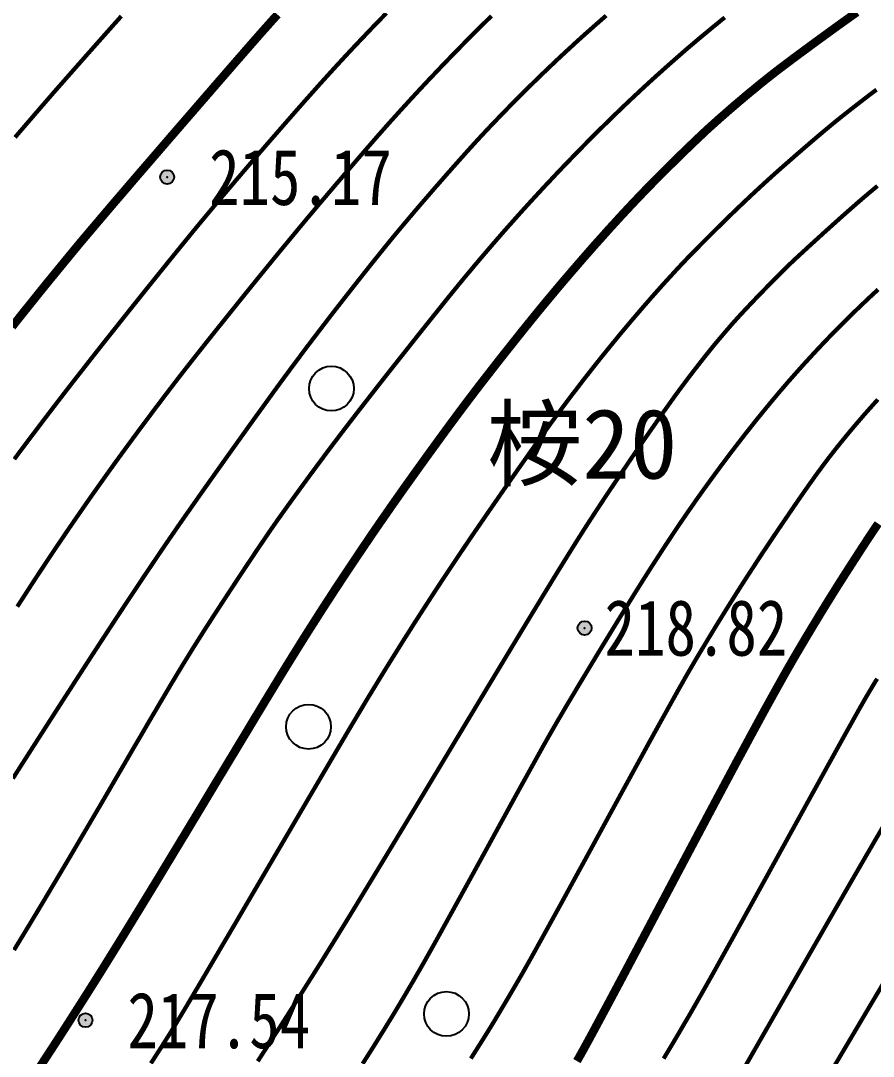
# Model space of a CAD drawing. Extents: x 36524600 to 36525730, y 2746759 to 2747713.
# Drawn here: x 36525095.28 to 36525110.52, y 2747351.86 to 2747370.36 of the extents above; entities that cross this region are included whole.
import ezdxf
from ezdxf.enums import TextEntityAlignment as Align

# ---------------------------------------------------------------- set-up
doc = ezdxf.new("R2010")
doc.units = 0
doc.header["$LTSCALE"] = 1000
doc.header["$MEASUREMENT"] = 0
doc.linetypes.add('X2', pattern=[10, 8, -2])
for name, color, linetype in [('0-规划道路', 4, 'Continuous'), ('DGX', 251, 'Continuous'), ('DLSS', 4, 'Continuous'), ('GCD', 252, 'Continuous'), ('PP-DX-PT', 251, 'Continuous'), ('ZBTZ', 3, 'Continuous')]:
    doc.layers.add(name, color=color, linetype=linetype)
doc.styles.add('正等线体', font='宋体.shx', dxfattribs={"bigfont": '@@gbcbig.shx'})
doc.styles.add('等线体', font='simhei.ttf')

# ---------------------------------------------------------------- blocks, each defined once
blk = doc.blocks.new('gc326')
blk.add_circle((0, 0), 0.8)
blk = doc.blocks.new('gc200')
h = blk.add_hatch(color=256)
edge = h.paths.add_edge_path()
edge.add_arc((0, 0), 0.25, 0, 360)
blk.add_circle((0, 0), 0.25)
blk = doc.blocks.new('dxt')
at = {"layer": 'DGX', "color": 253, "linetype": 'Continuous', "flags": 128}
for points, const_width in [([(36525095.182, 2747368.279), (36525095.371, 2747368.5), (36525095.56, 2747368.719), (36525095.749, 2747368.938), (36525095.94, 2747369.157), (36525096.131, 2747369.374), (36525096.317, 2747369.585), (36525096.492, 2747369.783), (36525096.656, 2747369.968), (36525096.809, 2747370.14), (36525096.95, 2747370.299), (36525097.081, 2747370.445)], 0.075), ([(36525095.129, 2747364.894), (36525095.237, 2747365.031), (36525095.346, 2747365.168), (36525095.456, 2747365.304), (36525095.565, 2747365.441), (36525095.675, 2747365.577), (36525095.785, 2747365.713), (36525095.896, 2747365.848), (36525096.007, 2747365.984), (36525096.118, 2747366.119), (36525096.229, 2747366.254), (36525096.354, 2747366.405), (36525096.507, 2747366.586), (36525096.687, 2747366.798), (36525096.894, 2747367.042), (36525097.129, 2747367.316), (36525097.391, 2747367.622), (36525097.681, 2747367.958), (36525097.998, 2747368.326), (36525098.314, 2747368.691), (36525098.6, 2747369.021), (36525098.856, 2747369.317), (36525099.082, 2747369.577), (36525099.278, 2747369.802), (36525099.445, 2747369.993), (36525099.581, 2747370.148), (36525099.688, 2747370.268), (36525099.78, 2747370.371), (36525099.872, 2747370.473)], 0.15), ([(36525101.818, 2747370.499), (36525101.715, 2747370.393), (36525101.612, 2747370.287), (36525101.509, 2747370.18), (36525101.407, 2747370.072), (36525101.305, 2747369.965), (36525101.203, 2747369.857), (36525101.102, 2747369.749), (36525101.002, 2747369.64), (36525100.901, 2747369.531), (36525100.801, 2747369.421), (36525100.702, 2747369.312), (36525100.599, 2747369.198), (36525100.491, 2747369.076), (36525100.375, 2747368.946), (36525100.254, 2747368.809), (36525100.127, 2747368.664), (36525099.993, 2747368.511), (36525099.853, 2747368.35), (36525099.706, 2747368.181), (36525099.559, 2747368.011), (36525099.416, 2747367.846), (36525099.278, 2747367.685), (36525099.145, 2747367.529), (36525099.017, 2747367.378), (36525098.893, 2747367.232), (36525098.773, 2747367.091), (36525098.659, 2747366.954), (36525098.54, 2747366.811), (36525098.407, 2747366.651), (36525098.262, 2747366.473), (36525098.103, 2747366.278), (36525097.931, 2747366.066), (36525097.746, 2747365.836), (36525097.547, 2747365.589), (36525097.335, 2747365.324), (36525097.122, 2747365.057), (36525096.92, 2747364.802), (36525096.728, 2747364.56), (36525096.547, 2747364.33), (36525096.377, 2747364.112), (36525096.217, 2747363.908), (36525096.068, 2747363.715), (36525095.929, 2747363.535), (36525095.8, 2747363.366), (36525095.677, 2747363.205), (36525095.562, 2747363.052), (36525095.453, 2747362.908), (36525095.351, 2747362.773), (36525095.256, 2747362.645), (36525095.168, 2747362.527)], 0.075), ([(36525103.694, 2747370.447), (36525103.606, 2747370.361), (36525103.518, 2747370.274), (36525103.43, 2747370.187), (36525103.343, 2747370.1), (36525103.256, 2747370.012), (36525103.169, 2747369.924), (36525103.083, 2747369.836), (36525102.996, 2747369.747), (36525102.91, 2747369.658), (36525102.824, 2747369.569), (36525102.739, 2747369.48), (36525102.654, 2747369.39), (36525102.569, 2747369.301), (36525102.484, 2747369.21), (36525102.4, 2747369.12), (36525102.316, 2747369.029), (36525102.232, 2747368.938), (36525102.149, 2747368.847), (36525102.066, 2747368.756), (36525101.983, 2747368.664), (36525101.9, 2747368.572), (36525101.818, 2747368.48), (36525101.736, 2747368.387), (36525101.649, 2747368.289), (36525101.553, 2747368.178), (36525101.446, 2747368.055), (36525101.33, 2747367.921), (36525101.204, 2747367.774), (36525101.068, 2747367.616), (36525100.922, 2747367.445), (36525100.767, 2747367.263), (36525100.603, 2747367.07), (36525100.434, 2747366.869), (36525100.259, 2747366.659), (36525100.078, 2747366.44), (36525099.891, 2747366.214), (36525099.699, 2747365.978), (36525099.5, 2747365.734), (36525099.296, 2747365.482), (36525099.096, 2747365.233), (36525098.909, 2747365), (36525098.735, 2747364.783), (36525098.575, 2747364.582), (36525098.428, 2747364.396), (36525098.294, 2747364.226), (36525098.173, 2747364.071), (36525098.066, 2747363.933), (36525097.966, 2747363.802), (36525097.866, 2747363.671), (36525097.767, 2747363.54), (36525097.667, 2747363.408), (36525097.569, 2747363.276), (36525097.47, 2747363.144), (36525097.372, 2747363.012), (36525097.274, 2747362.879), (36525097.176, 2747362.746), (36525097.079, 2747362.613), (36525096.982, 2747362.48), (36525096.886, 2747362.346), (36525096.79, 2747362.212), (36525096.695, 2747362.078), (36525096.6, 2747361.944), (36525096.505, 2747361.809), (36525096.411, 2747361.674), (36525096.317, 2747361.538), (36525096.223, 2747361.402), (36525096.13, 2747361.267), (36525096.038, 2747361.13), (36525095.945, 2747360.994), (36525095.853, 2747360.857), (36525095.762, 2747360.72), (36525095.671, 2747360.582), (36525095.58, 2747360.445), (36525095.49, 2747360.307), (36525095.401, 2747360.169), (36525095.311, 2747360.03), (36525095.222, 2747359.892)], 0.075), ([(36525105.744, 2747370.454), (36525105.673, 2747370.392), (36525105.602, 2747370.33), (36525105.531, 2747370.268), (36525105.461, 2747370.205), (36525105.39, 2747370.143), (36525105.32, 2747370.08), (36525105.25, 2747370.017), (36525105.18, 2747369.953), (36525105.111, 2747369.889), (36525105.041, 2747369.825), (36525104.972, 2747369.761), (36525104.903, 2747369.697), (36525104.834, 2747369.632), (36525104.766, 2747369.567), (36525104.698, 2747369.502), (36525104.63, 2747369.437), (36525104.562, 2747369.372), (36525104.494, 2747369.306), (36525104.427, 2747369.24), (36525104.359, 2747369.174), (36525104.292, 2747369.107), (36525104.226, 2747369.041), (36525104.159, 2747368.974), (36525104.093, 2747368.907), (36525104.026, 2747368.84), (36525103.96, 2747368.772), (36525103.895, 2747368.705), (36525103.829, 2747368.637), (36525103.764, 2747368.569), (36525103.698, 2747368.501), (36525103.633, 2747368.432), (36525103.569, 2747368.364), (36525103.5, 2747368.29), (36525103.424, 2747368.208), (36525103.341, 2747368.116), (36525103.25, 2747368.016), (36525103.152, 2747367.906), (36525103.046, 2747367.787), (36525102.933, 2747367.659), (36525102.812, 2747367.521), (36525102.69, 2747367.382), (36525102.573, 2747367.246), (36525102.46, 2747367.116), (36525102.352, 2747366.99), (36525102.249, 2747366.868), (36525102.15, 2747366.751), (36525102.056, 2747366.639), (36525101.966, 2747366.531), (36525101.876, 2747366.421), (36525101.78, 2747366.303), (36525101.678, 2747366.176), (36525101.57, 2747366.042), (36525101.457, 2747365.899), (36525101.338, 2747365.749), (36525101.213, 2747365.59), (36525101.082, 2747365.423), (36525100.949, 2747365.253), (36525100.819, 2747365.085), (36525100.692, 2747364.92), (36525100.568, 2747364.757), (36525100.446, 2747364.597), (36525100.327, 2747364.439), (36525100.211, 2747364.283), (36525100.097, 2747364.13), (36525099.981, 2747363.973), (36525099.857, 2747363.804), (36525099.726, 2747363.623), (36525099.588, 2747363.432), (36525099.441, 2747363.229), (36525099.288, 2747363.015), (36525099.126, 2747362.789), (36525098.957, 2747362.552), (36525098.79, 2747362.317), (36525098.634, 2747362.097), (36525098.489, 2747361.892), (36525098.356, 2747361.702), (36525098.233, 2747361.527), (36525098.121, 2747361.367), (36525098.021, 2747361.221), (36525097.931, 2747361.091), (36525097.846, 2747360.966), (36525097.758, 2747360.837), (36525097.668, 2747360.703), (36525097.575, 2747360.565), (36525097.479, 2747360.423), (36525097.382, 2747360.276), (36525097.281, 2747360.125), (36525097.178, 2747359.97), (36525097.069, 2747359.805), (36525096.95, 2747359.624), (36525096.821, 2747359.427), (36525096.683, 2747359.215), (36525096.534, 2747358.986), (36525096.376, 2747358.742), (36525096.208, 2747358.482), (36525096.03, 2747358.206), (36525095.853, 2747357.931), (36525095.688, 2747357.674), (36525095.534, 2747357.434), (36525095.392, 2747357.212), (36525095.261, 2747357.007), (36525095.143, 2747356.821)], 0.075), ([(36525095.163, 2747353.755), (36525095.309, 2747353.994), (36525095.454, 2747354.233), (36525095.598, 2747354.472), (36525095.741, 2747354.712), (36525095.886, 2747354.955), (36525096.035, 2747355.205), (36525096.187, 2747355.462), (36525096.342, 2747355.726), (36525096.501, 2747355.996), (36525096.664, 2747356.273), (36525096.83, 2747356.557), (36525096.999, 2747356.848), (36525097.163, 2747357.129), (36525097.312, 2747357.386), (36525097.448, 2747357.617), (36525097.568, 2747357.824), (36525097.675, 2747358.006), (36525097.767, 2747358.162), (36525097.845, 2747358.294), (36525097.908, 2747358.401), (36525097.964, 2747358.496), (36525098.021, 2747358.59), (36525098.077, 2747358.684), (36525098.134, 2747358.778), (36525098.191, 2747358.872), (36525098.249, 2747358.966), (36525098.306, 2747359.059), (36525098.364, 2747359.153), (36525098.426, 2747359.252), (36525098.496, 2747359.362), (36525098.573, 2747359.484), (36525098.659, 2747359.617), (36525098.752, 2747359.761), (36525098.853, 2747359.916), (36525098.962, 2747360.083), (36525099.079, 2747360.261), (36525099.196, 2747360.439), (36525099.306, 2747360.605), (36525099.409, 2747360.759), (36525099.504, 2747360.902), (36525099.593, 2747361.033), (36525099.674, 2747361.152), (36525099.747, 2747361.26), (36525099.814, 2747361.356), (36525099.881, 2747361.452), (36525099.957, 2747361.558), (36525100.041, 2747361.675), (36525100.133, 2747361.803), (36525100.234, 2747361.942), (36525100.344, 2747362.092), (36525100.461, 2747362.253), (36525100.588, 2747362.424), (36525100.723, 2747362.606), (36525100.867, 2747362.798), (36525101.021, 2747363.001), (36525101.184, 2747363.214), (36525101.356, 2747363.437), (36525101.538, 2747363.67), (36525101.728, 2747363.914), (36525101.928, 2747364.168), (36525102.126, 2747364.417), (36525102.309, 2747364.649), (36525102.479, 2747364.863), (36525102.635, 2747365.058), (36525102.777, 2747365.235), (36525102.904, 2747365.394), (36525103.018, 2747365.534), (36525103.118, 2747365.657), (36525103.211, 2747365.77), (36525103.305, 2747365.882), (36525103.399, 2747365.995), (36525103.494, 2747366.107), (36525103.589, 2747366.218), (36525103.684, 2747366.329), (36525103.78, 2747366.44), (36525103.876, 2747366.551), (36525103.973, 2747366.661), (36525104.07, 2747366.77), (36525104.168, 2747366.88), (36525104.266, 2747366.989), (36525104.364, 2747367.097), (36525104.463, 2747367.205), (36525104.563, 2747367.313), (36525104.662, 2747367.42), (36525104.763, 2747367.527), (36525104.863, 2747367.634), (36525104.964, 2747367.74), (36525105.066, 2747367.846), (36525105.168, 2747367.951), (36525105.27, 2747368.056), (36525105.373, 2747368.161), (36525105.476, 2747368.265), (36525105.58, 2747368.369), (36525105.684, 2747368.472), (36525105.789, 2747368.575), (36525105.894, 2747368.677), (36525105.999, 2747368.779), (36525106.105, 2747368.88), (36525106.211, 2747368.98), (36525106.318, 2747369.08), (36525106.425, 2747369.18), (36525106.533, 2747369.279), (36525106.641, 2747369.377), (36525106.75, 2747369.475), (36525106.859, 2747369.572), (36525106.969, 2747369.669), (36525107.079, 2747369.765), (36525107.189, 2747369.861), (36525107.301, 2747369.956), (36525107.412, 2747370.05), (36525107.525, 2747370.144), (36525107.637, 2747370.237), (36525107.751, 2747370.33), (36525107.864, 2747370.422)], 0.075), ([(36525110.226, 2747370.516), (36525110.11, 2747370.434), (36525109.99, 2747370.348), (36525109.866, 2747370.259), (36525109.738, 2747370.166), (36525109.606, 2747370.07), (36525109.47, 2747369.971), (36525109.336, 2747369.872), (36525109.211, 2747369.78), (36525109.094, 2747369.694), (36525108.987, 2747369.613), (36525108.889, 2747369.539), (36525108.799, 2747369.471), (36525108.719, 2747369.408), (36525108.647, 2747369.352), (36525108.58, 2747369.298), (36525108.513, 2747369.245), (36525108.447, 2747369.191), (36525108.381, 2747369.136), (36525108.314, 2747369.082), (36525108.248, 2747369.027), (36525108.183, 2747368.972), (36525108.117, 2747368.916), (36525108.052, 2747368.861), (36525107.987, 2747368.805), (36525107.922, 2747368.749), (36525107.858, 2747368.692), (36525107.793, 2747368.636), (36525107.729, 2747368.579), (36525107.665, 2747368.521), (36525107.601, 2747368.464), (36525107.534, 2747368.403), (36525107.46, 2747368.333), (36525107.378, 2747368.256), (36525107.289, 2747368.171), (36525107.192, 2747368.078), (36525107.088, 2747367.977), (36525106.977, 2747367.868), (36525106.859, 2747367.752), (36525106.737, 2747367.631), (36525106.616, 2747367.509), (36525106.496, 2747367.387), (36525106.377, 2747367.263), (36525106.258, 2747367.139), (36525106.141, 2747367.014), (36525106.024, 2747366.889), (36525105.908, 2747366.762), (36525105.792, 2747366.635), (36525105.677, 2747366.506), (36525105.561, 2747366.377), (36525105.446, 2747366.246), (36525105.331, 2747366.115), (36525105.216, 2747365.982), (36525105.1, 2747365.848), (36525104.985, 2747365.713), (36525104.868, 2747365.575), (36525104.748, 2747365.431), (36525104.623, 2747365.281), (36525104.495, 2747365.125), (36525104.364, 2747364.963), (36525104.228, 2747364.795), (36525104.09, 2747364.621), (36525103.947, 2747364.441), (36525103.804, 2747364.26), (36525103.666, 2747364.082), (36525103.53, 2747363.908), (36525103.399, 2747363.737), (36525103.271, 2747363.569), (36525103.147, 2747363.404), (36525103.027, 2747363.242), (36525102.91, 2747363.084), (36525102.797, 2747362.929), (36525102.687, 2747362.778), (36525102.58, 2747362.631), (36525102.477, 2747362.488), (36525102.376, 2747362.348), (36525102.279, 2747362.212), (36525102.184, 2747362.079), (36525102.093, 2747361.951), (36525102.004, 2747361.824), (36525101.914, 2747361.697), (36525101.826, 2747361.569), (36525101.737, 2747361.442), (36525101.649, 2747361.314), (36525101.561, 2747361.186), (36525101.474, 2747361.057), (36525101.387, 2747360.929), (36525101.3, 2747360.8), (36525101.214, 2747360.671), (36525101.128, 2747360.542), (36525101.042, 2747360.413), (36525100.956, 2747360.283), (36525100.871, 2747360.153), (36525100.787, 2747360.023), (36525100.702, 2747359.893), (36525100.618, 2747359.762), (36525100.535, 2747359.631), (36525100.451, 2747359.5), (36525100.368, 2747359.369), (36525100.286, 2747359.238), (36525100.204, 2747359.106), (36525100.122, 2747358.974), (36525100.04, 2747358.842), (36525099.947, 2747358.691), (36525099.833, 2747358.503), (36525099.696, 2747358.278), (36525099.537, 2747358.015), (36525099.356, 2747357.715), (36525099.153, 2747357.378), (36525098.927, 2747357.004), (36525098.679, 2747356.592), (36525098.428, 2747356.174), (36525098.19, 2747355.78), (36525097.966, 2747355.41), (36525097.757, 2747355.064), (36525097.561, 2747354.742), (36525097.38, 2747354.445), (36525097.213, 2747354.172), (36525097.06, 2747353.923), (36525096.913, 2747353.686), (36525096.766, 2747353.449), (36525096.618, 2747353.213), (36525096.47, 2747352.978), (36525096.32, 2747352.742), (36525096.171, 2747352.508), (36525096.02, 2747352.273), (36525095.869, 2747352.039), (36525095.717, 2747351.806), (36525095.565, 2747351.573)], 0.15), ([(36525110.575, 2747369.131), (36525110.503, 2747369.077), (36525110.427, 2747369.019), (36525110.35, 2747368.96), (36525110.274, 2747368.901), (36525110.198, 2747368.842), (36525110.122, 2747368.783), (36525110.046, 2747368.723), (36525109.971, 2747368.664), (36525109.895, 2747368.603), (36525109.816, 2747368.539), (36525109.728, 2747368.466), (36525109.631, 2747368.385), (36525109.525, 2747368.296), (36525109.41, 2747368.198), (36525109.287, 2747368.092), (36525109.155, 2747367.978), (36525109.015, 2747367.855), (36525108.87, 2747367.728), (36525108.726, 2747367.6), (36525108.584, 2747367.471), (36525108.442, 2747367.34), (36525108.301, 2747367.209), (36525108.161, 2747367.076), (36525108.022, 2747366.943), (36525107.884, 2747366.809), (36525107.751, 2747366.678), (36525107.627, 2747366.555), (36525107.512, 2747366.44), (36525107.406, 2747366.333), (36525107.308, 2747366.234), (36525107.22, 2747366.144), (36525107.141, 2747366.061), (36525107.071, 2747365.987), (36525107.005, 2747365.916), (36525106.94, 2747365.845), (36525106.875, 2747365.774), (36525106.81, 2747365.703), (36525106.745, 2747365.632), (36525106.681, 2747365.56), (36525106.617, 2747365.488), (36525106.553, 2747365.416), (36525106.49, 2747365.343), (36525106.426, 2747365.27), (36525106.363, 2747365.197), (36525106.301, 2747365.124), (36525106.238, 2747365.051), (36525106.176, 2747364.978), (36525106.114, 2747364.904), (36525106.052, 2747364.83), (36525105.99, 2747364.756), (36525105.929, 2747364.681), (36525105.868, 2747364.607), (36525105.807, 2747364.532), (36525105.746, 2747364.457), (36525105.685, 2747364.382), (36525105.625, 2747364.307), (36525105.565, 2747364.232), (36525105.505, 2747364.156), (36525105.446, 2747364.08), (36525105.386, 2747364.004), (36525105.327, 2747363.928), (36525105.268, 2747363.852), (36525105.21, 2747363.775), (36525105.151, 2747363.699), (36525105.093, 2747363.622), (36525105.035, 2747363.545), (36525104.977, 2747363.468), (36525104.919, 2747363.39), (36525104.862, 2747363.313), (36525104.805, 2747363.235), (36525104.748, 2747363.157), (36525104.692, 2747363.079), (36525104.635, 2747363.001), (36525104.578, 2747362.921), (36525104.518, 2747362.838), (36525104.457, 2747362.751), (36525104.393, 2747362.662), (36525104.327, 2747362.568), (36525104.259, 2747362.472), (36525104.188, 2747362.372), (36525104.116, 2747362.269), (36525104.041, 2747362.162), (36525103.965, 2747362.052), (36525103.886, 2747361.939), (36525103.805, 2747361.822), (36525103.722, 2747361.702), (36525103.636, 2747361.578), (36525103.549, 2747361.451), (36525103.459, 2747361.32), (36525103.368, 2747361.188), (36525103.278, 2747361.055), (36525103.188, 2747360.922), (36525103.099, 2747360.789), (36525103.01, 2747360.656), (36525102.921, 2747360.523), (36525102.832, 2747360.389), (36525102.744, 2747360.255), (36525102.656, 2747360.121), (36525102.569, 2747359.986), (36525102.481, 2747359.851), (36525102.395, 2747359.717), (36525102.308, 2747359.582), (36525102.222, 2747359.446), (36525102.136, 2747359.311), (36525102.051, 2747359.175), (36525101.966, 2747359.039), (36525101.881, 2747358.903), (36525101.796, 2747358.766), (36525101.712, 2747358.63), (36525101.629, 2747358.493), (36525101.545, 2747358.356), (36525101.462, 2747358.219), (36525101.38, 2747358.081), (36525101.282, 2747357.917), (36525101.152, 2747357.699), (36525100.992, 2747357.427), (36525100.8, 2747357.101), (36525100.577, 2747356.722), (36525100.323, 2747356.289), (36525100.038, 2747355.802), (36525099.721, 2747355.262), (36525099.405, 2747354.723), (36525099.122, 2747354.239), (36525098.87, 2747353.812), (36525098.652, 2747353.44), (36525098.466, 2747353.124), (36525098.312, 2747352.864), (36525098.19, 2747352.659), (36525098.101, 2747352.511), (36525098.023, 2747352.383), (36525097.935, 2747352.241), (36525097.837, 2747352.085), (36525097.728, 2747351.914), (36525097.609, 2747351.729)], 0.075), ([(36525110.593, 2747367.41), (36525110.502, 2747367.335), (36525110.42, 2747367.266), (36525110.348, 2747367.205), (36525110.277, 2747367.144), (36525110.201, 2747367.078), (36525110.121, 2747367.007), (36525110.035, 2747366.932), (36525109.944, 2747366.851), (36525109.848, 2747366.765), (36525109.747, 2747366.674), (36525109.64, 2747366.578), (36525109.536, 2747366.483), (36525109.439, 2747366.395), (36525109.35, 2747366.314), (36525109.27, 2747366.24), (36525109.197, 2747366.173), (36525109.133, 2747366.114), (36525109.077, 2747366.061), (36525109.028, 2747366.015), (36525108.981, 2747365.971), (36525108.93, 2747365.92), (36525108.873, 2747365.864), (36525108.811, 2747365.802), (36525108.744, 2747365.734), (36525108.672, 2747365.66), (36525108.595, 2747365.581), (36525108.512, 2747365.496), (36525108.43, 2747365.411), (36525108.354, 2747365.331), (36525108.283, 2747365.256), (36525108.218, 2747365.187), (36525108.158, 2747365.123), (36525108.104, 2747365.064), (36525108.055, 2747365.01), (36525108.012, 2747364.962), (36525107.972, 2747364.916), (36525107.932, 2747364.87), (36525107.892, 2747364.824), (36525107.852, 2747364.777), (36525107.813, 2747364.731), (36525107.773, 2747364.684), (36525107.734, 2747364.638), (36525107.695, 2747364.591), (36525107.653, 2747364.541), (36525107.608, 2747364.485), (36525107.558, 2747364.422), (36525107.503, 2747364.353), (36525107.444, 2747364.278), (36525107.381, 2747364.197), (36525107.313, 2747364.11), (36525107.241, 2747364.016), (36525107.162, 2747363.912), (36525107.075, 2747363.795), (36525106.979, 2747363.664), (36525106.875, 2747363.519), (36525106.762, 2747363.36), (36525106.641, 2747363.187), (36525106.511, 2747363.001), (36525106.372, 2747362.801), (36525106.231, 2747362.596), (36525106.094, 2747362.394), (36525105.961, 2747362.197), (36525105.831, 2747362.004), (36525105.705, 2747361.815), (36525105.583, 2747361.63), (36525105.465, 2747361.449), (36525105.35, 2747361.271), (36525105.219, 2747361.064), (36525105.051, 2747360.795), (36525104.845, 2747360.462), (36525104.603, 2747360.066), (36525104.324, 2747359.607), (36525104.008, 2747359.084), (36525103.655, 2747358.499), (36525103.265, 2747357.851), (36525102.873, 2747357.199), (36525102.515, 2747356.603), (36525102.19, 2747356.064), (36525101.898, 2747355.581), (36525101.64, 2747355.154), (36525101.415, 2747354.784), (36525101.224, 2747354.469), (36525101.066, 2747354.211), (36525100.924, 2747353.981), (36525100.782, 2747353.752), (36525100.64, 2747353.523), (36525100.496, 2747353.294), (36525100.352, 2747353.066), (36525100.208, 2747352.838), (36525100.062, 2747352.61), (36525099.917, 2747352.383), (36525099.775, 2747352.164), (36525099.642, 2747351.958), (36525099.518, 2747351.767)], 0.075), ([(36525101.392, 2747351.723), (36525101.469, 2747351.843), (36525101.546, 2747351.964), (36525101.622, 2747352.085), (36525101.697, 2747352.206), (36525101.773, 2747352.327), (36525101.847, 2747352.449), (36525101.922, 2747352.57), (36525101.996, 2747352.693), (36525102.069, 2747352.815), (36525102.142, 2747352.938), (36525102.214, 2747353.061), (36525102.287, 2747353.184), (36525102.358, 2747353.308), (36525102.429, 2747353.431), (36525102.5, 2747353.555), (36525102.57, 2747353.68), (36525102.649, 2747353.82), (36525102.745, 2747353.993), (36525102.858, 2747354.198), (36525102.989, 2747354.435), (36525103.137, 2747354.704), (36525103.303, 2747355.005), (36525103.486, 2747355.339), (36525103.686, 2747355.704), (36525103.886, 2747356.07), (36525104.068, 2747356.402), (36525104.233, 2747356.702), (36525104.381, 2747356.969), (36525104.511, 2747357.203), (36525104.623, 2747357.405), (36525104.718, 2747357.573), (36525104.796, 2747357.709), (36525104.869, 2747357.836), (36525104.952, 2747357.977), (36525105.043, 2747358.133), (36525105.145, 2747358.303), (36525105.255, 2747358.488), (36525105.375, 2747358.687), (36525105.504, 2747358.901), (36525105.642, 2747359.13), (36525105.782, 2747359.359), (36525105.915, 2747359.577), (36525106.041, 2747359.782), (36525106.16, 2747359.975), (36525106.273, 2747360.157), (36525106.379, 2747360.326), (36525106.478, 2747360.483), (36525106.571, 2747360.628), (36525106.659, 2747360.764), (36525106.743, 2747360.894), (36525106.824, 2747361.018), (36525106.902, 2747361.135), (36525106.976, 2747361.247), (36525107.047, 2747361.353), (36525107.115, 2747361.453), (36525107.179, 2747361.546), (36525107.242, 2747361.637), (36525107.305, 2747361.727), (36525107.368, 2747361.818), (36525107.432, 2747361.907), (36525107.496, 2747361.997), (36525107.561, 2747362.086), (36525107.626, 2747362.176), (36525107.691, 2747362.265), (36525107.756, 2747362.353), (36525107.822, 2747362.442), (36525107.888, 2747362.53), (36525107.954, 2747362.618), (36525108.021, 2747362.706), (36525108.088, 2747362.793), (36525108.156, 2747362.881), (36525108.223, 2747362.968), (36525108.291, 2747363.054), (36525108.36, 2747363.141), (36525108.428, 2747363.227), (36525108.498, 2747363.313), (36525108.567, 2747363.398), (36525108.637, 2747363.483), (36525108.707, 2747363.568), (36525108.778, 2747363.652), (36525108.849, 2747363.737), (36525108.921, 2747363.82), (36525108.992, 2747363.904), (36525109.065, 2747363.986), (36525109.138, 2747364.069), (36525109.211, 2747364.151), (36525109.285, 2747364.233), (36525109.359, 2747364.314), (36525109.434, 2747364.395), (36525109.509, 2747364.476), (36525109.584, 2747364.556), (36525109.66, 2747364.636), (36525109.736, 2747364.715), (36525109.813, 2747364.794), (36525109.89, 2747364.872), (36525109.968, 2747364.95), (36525110.046, 2747365.028), (36525110.124, 2747365.105), (36525110.203, 2747365.182), (36525110.282, 2747365.258), (36525110.362, 2747365.334), (36525110.442, 2747365.41), (36525110.523, 2747365.485), (36525110.604, 2747365.56)], 0.075), ([(36525110.599, 2747363.594), (36525110.537, 2747363.526), (36525110.476, 2747363.457), (36525110.415, 2747363.389), (36525110.354, 2747363.32), (36525110.294, 2747363.25), (36525110.234, 2747363.18), (36525110.174, 2747363.11), (36525110.115, 2747363.04), (36525110.056, 2747362.969), (36525109.998, 2747362.898), (36525109.94, 2747362.827), (36525109.882, 2747362.755), (36525109.825, 2747362.683), (36525109.768, 2747362.61), (36525109.712, 2747362.538), (36525109.653, 2747362.46), (36525109.589, 2747362.373), (36525109.518, 2747362.277), (36525109.443, 2747362.172), (36525109.361, 2747362.057), (36525109.274, 2747361.933), (36525109.181, 2747361.799), (36525109.083, 2747361.656), (36525108.984, 2747361.511), (36525108.888, 2747361.37), (36525108.795, 2747361.233), (36525108.706, 2747361.101), (36525108.62, 2747360.972), (36525108.537, 2747360.848), (36525108.458, 2747360.728), (36525108.383, 2747360.612), (36525108.309, 2747360.499), (36525108.235, 2747360.385), (36525108.162, 2747360.271), (36525108.089, 2747360.157), (36525108.017, 2747360.042), (36525107.944, 2747359.927), (36525107.873, 2747359.812), (36525107.801, 2747359.697), (36525107.73, 2747359.582), (36525107.659, 2747359.466), (36525107.589, 2747359.35), (36525107.519, 2747359.234), (36525107.449, 2747359.118), (36525107.379, 2747359.002), (36525107.31, 2747358.885), (36525107.242, 2747358.768), (36525107.158, 2747358.623), (36525107.044, 2747358.421), (36525106.9, 2747358.163), (36525106.725, 2747357.848), (36525106.52, 2747357.477), (36525106.286, 2747357.049), (36525106.02, 2747356.564), (36525105.725, 2747356.023), (36525105.43, 2747355.482), (36525105.166, 2747355), (36525104.934, 2747354.575), (36525104.732, 2747354.209), (36525104.562, 2747353.901), (36525104.424, 2747353.651), (36525104.316, 2747353.459), (36525104.24, 2747353.325), (36525104.179, 2747353.22), (36525104.118, 2747353.115), (36525104.057, 2747353.011), (36525103.996, 2747352.906), (36525103.934, 2747352.802), (36525103.872, 2747352.698), (36525103.81, 2747352.594), (36525103.748, 2747352.49), (36525103.681, 2747352.38), (36525103.605, 2747352.258), (36525103.521, 2747352.123), (36525103.428, 2747351.976), (36525103.327, 2747351.816)], 0.075), ([(36525110.605, 2747361.376), (36525110.555, 2747361.302), (36525110.497, 2747361.216), (36525110.432, 2747361.118), (36525110.36, 2747361.008), (36525110.28, 2747360.885), (36525110.193, 2747360.75), (36525110.098, 2747360.603), (36525109.996, 2747360.444), (36525109.889, 2747360.276), (36525109.781, 2747360.103), (36525109.67, 2747359.924), (36525109.557, 2747359.74), (36525109.443, 2747359.551), (36525109.326, 2747359.357), (36525109.208, 2747359.157), (36525109.087, 2747358.952), (36525108.949, 2747358.711), (36525108.777, 2747358.404), (36525108.57, 2747358.029), (36525108.33, 2747357.587), (36525108.056, 2747357.079), (36525107.749, 2747356.504), (36525107.407, 2747355.861), (36525107.031, 2747355.152), (36525106.66, 2747354.451), (36525106.332, 2747353.832), (36525106.048, 2747353.296), (36525105.806, 2747352.842), (36525105.607, 2747352.471), (36525105.452, 2747352.183), (36525105.339, 2747351.977), (36525105.27, 2747351.853), (36525105.222, 2747351.771)], 0.15), ([(36525110.587, 2747358.603), (36525110.542, 2747358.531), (36525110.498, 2747358.458), (36525110.455, 2747358.385), (36525110.411, 2747358.311), (36525110.368, 2747358.238), (36525110.326, 2747358.164), (36525110.267, 2747358.061), (36525110.178, 2747357.901), (36525110.056, 2747357.683), (36525109.903, 2747357.407), (36525109.718, 2747357.073), (36525109.502, 2747356.681), (36525109.254, 2747356.232), (36525108.974, 2747355.724), (36525108.693, 2747355.214), (36525108.44, 2747354.755), (36525108.214, 2747354.346), (36525108.017, 2747353.989), (36525107.847, 2747353.683), (36525107.706, 2747353.429), (36525107.592, 2747353.225), (36525107.506, 2747353.073), (36525107.434, 2747352.946), (36525107.362, 2747352.82), (36525107.29, 2747352.693), (36525107.217, 2747352.567), (36525107.143, 2747352.441), (36525107.07, 2747352.316), (36525106.996, 2747352.19), (36525106.922, 2747352.065), (36525106.847, 2747351.94), (36525106.772, 2747351.815)], 0.075), ([(36525110.709, 2747355.988), (36525110.517, 2747355.658), (36525110.284, 2747355.257), (36525110.011, 2747354.784), (36525109.698, 2747354.239), (36525109.344, 2747353.623), (36525108.95, 2747352.935), (36525108.558, 2747352.251), (36525108.211, 2747351.646)], 0.075), ([(36525110.692, 2747353.15), (36525110.435, 2747352.717), (36525110.148, 2747352.232), (36525109.83, 2747351.695)], 0.075)]:
    blk.add_lwpolyline(points, dxfattribs=dict(at, const_width=const_width))
at = {"layer": 'DLSS', "color": 253, "linetype": 'X2'}
for radius in [393, 390]:
    blk.add_arc((36525299.839, 2747040.926), radius, 116.65189, 125.2834, dxfattribs=at)
at = {"layer": 'PP-DX-PT', "color": 253, "linetype": 'Continuous'}
for p in [(36525097.9, 2747367.57, 215.17), (36525105.36, 2747359.51, 218.82), (36525096.44, 2747352.5, 217.54)]:
    blk.add_point(p, dxfattribs=at)
at = {"layer": 'PP-DX-PT', "color": 253}
for p in [(36525097.9, 2747367.57, 215.174), (36525105.36, 2747359.51, 218.821), (36525096.44, 2747352.5, 217.539)]:
    blk.add_point(p, dxfattribs=at)
at = {"layer": 'GCD', "color": 253, "linetype": 'Continuous'}
ref = blk.add_blockref('gc200', (36525097.9, 2747367.57, 215.174), dxfattribs=dict(at, xscale=0.5, yscale=0.5, zscale=0.5))
ref.add_attrib('height', '215.17', dxfattribs={"linetype": 'Continuous', "height": 1, "style": '正等线体', "width": 0.8}).set_placement((36525098.65, 2747367.57, 215.174), align=Align.MIDDLE_LEFT)
ref = blk.add_blockref('gc200', (36525105.36, 2747359.51, 218.821), dxfattribs=dict(at, xscale=0.5, yscale=0.5, zscale=0.5))
ref.add_attrib('height', '218.82', dxfattribs={"linetype": 'Continuous', "height": 1, "style": '正等线体', "width": 0.8}).set_placement((36525105.717, 2747359.516, 218.821), align=Align.MIDDLE_LEFT)
ref = blk.add_blockref('gc200', (36525096.44, 2747352.5, 217.539), dxfattribs=dict(at, xscale=0.5, yscale=0.5, zscale=0.5))
ref.add_attrib('height', '217.54', dxfattribs={"linetype": 'Continuous', "height": 1, "style": '正等线体', "width": 0.8}).set_placement((36525097.19, 2747352.5, 217.539), align=Align.MIDDLE_LEFT)
at = {"layer": 'ZBTZ', "color": 253, "linetype": 'Continuous', "xscale": 0.5, "yscale": 0.5}
for p in [(36525100.835, 2747363.789, 219.864), (36525100.426, 2747357.746, 220.659), (36525102.891, 2747352.613, 222.257)]:
    blk.add_blockref('gc326', p, dxfattribs=at)
at = {"layer": 'ZBTZ', "color": 253, "style": '等线体'}
blk.add_text('桉20', height=1.25, dxfattribs=at).set_placement((36525105.315, 2747362.829, 247.585), align=Align.MIDDLE)

msp = doc.modelspace()

# ---------------------------------------------------------------- linework, layer by layer
at = {"layer": '0-规划道路', "color": 4}
for radius in [393, 390]:
    msp.add_arc((36525299.839, 2747040.926), radius, 116.65189, 125.2834, dxfattribs=at)

# ---------------------------------------------------------------- block references
msp.add_blockref('dxt', (0, 0))

doc.saveas('drawing.dxf')
